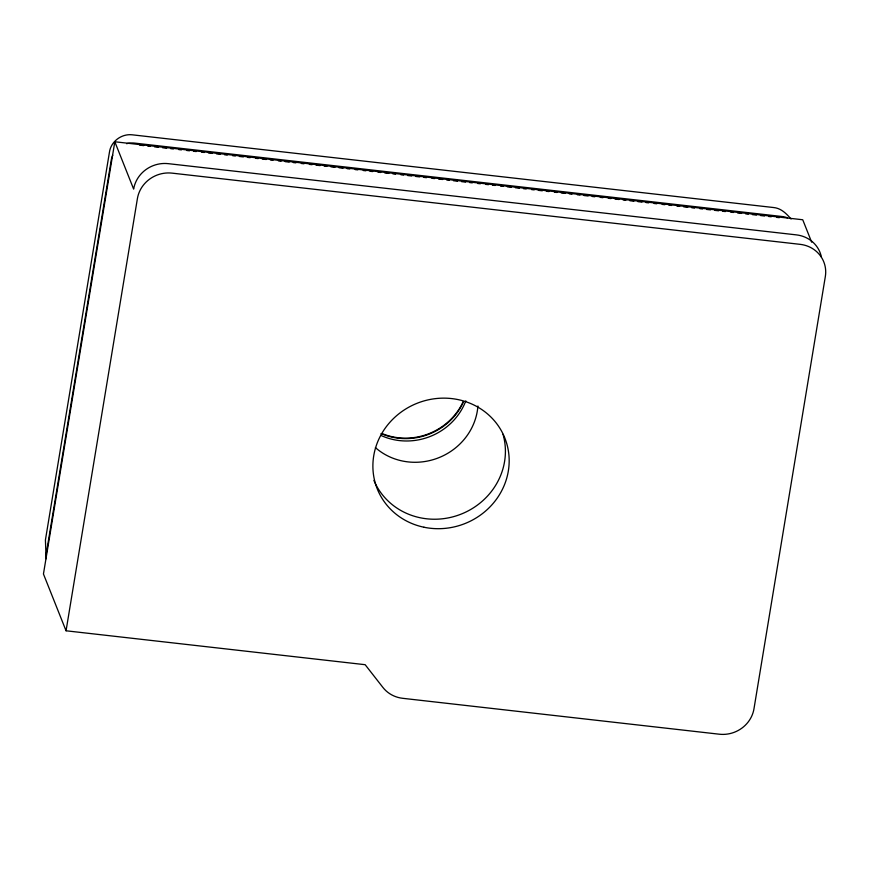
<?xml version="1.0" encoding="UTF-8"?>
<svg xmlns="http://www.w3.org/2000/svg" width="869" height="869" viewBox="0 0 869 869"><rect width="100%" height="100%" fill="white"/><g stroke="black" fill="none" stroke-linecap="round" stroke-linejoin="round"><path stroke-width="1.3" d="M811.657 242.179L802.739 219.759L114.817 141.766L43.45 573.996L66.055 630.785L365.154 664.698L382.936 687.477A30.524 28.764 -21.7 0 0 402.695 698.307L719.304 734.207A30.524 28.764 -21.7 0 0 753.977 708.789L825.333 276.559A30.524 28.764 -21.7 0 0 800.186 244.352L172.084 173.137A30.524 28.764 -21.7 0 0 137.411 198.556L66.055 630.785M139.703 145.156L143.743 145.612M147.784 146.068L150.478 146.372M154.519 146.839L158.56 147.295M162.601 147.752L166.642 148.208M170.672 148.664L173.365 148.968M178.753 149.587L181.447 149.892M186.835 150.5L189.529 150.804M193.57 151.26L196.264 151.564M201.651 152.184L204.334 152.488M208.375 152.944L212.416 153.4M216.457 153.856L220.498 154.313M224.539 154.769L227.233 155.084M232.62 155.692L235.314 155.996M239.344 156.453L243.385 156.909M247.426 157.365L250.12 157.68M255.508 158.288L258.202 158.593M262.242 159.049L266.283 159.505M270.324 159.961L273.007 160.265M278.395 160.884L281.089 161.189M285.13 161.645L289.171 162.101M293.211 162.557L295.905 162.861M301.293 163.481L303.987 163.785M309.364 164.393L312.058 164.697M316.099 165.153L320.14 165.61M324.18 166.077L326.874 166.381M330.915 166.837L334.956 167.293M338.997 167.75L343.027 168.206M347.068 168.662L349.762 168.977M355.149 169.585L357.843 169.889M363.231 170.498L365.925 170.802M369.966 171.258L372.66 171.573M378.037 172.181L380.731 172.486M384.771 172.942L388.812 173.398M392.853 173.854L395.547 174.158M400.935 174.778L403.629 175.082M407.67 175.538L411.7 175.994M415.74 176.45L419.781 176.907M423.822 177.374L426.516 177.678M431.904 178.286L434.598 178.59M438.639 179.047L442.679 179.503M446.709 179.97L449.403 180.274M453.444 180.73L457.485 181.186M461.526 181.643L465.567 182.099M469.608 182.566L472.301 182.87M477.678 183.478L480.372 183.783M485.76 184.391L488.454 184.695M492.495 185.151L495.189 185.466M500.577 186.075L503.27 186.379M507.311 186.835L511.352 187.291M515.382 187.747L519.423 188.215M523.464 188.671L526.158 188.975M531.546 189.583L534.239 189.887M538.28 190.344L542.321 190.8M546.351 191.267L549.045 191.571M554.433 192.179L557.127 192.483M561.168 192.94L565.208 193.396M569.249 193.863L571.943 194.167M577.331 194.775L580.014 195.08M584.055 195.536L588.096 195.992M592.137 196.459L594.831 196.763M600.218 197.372L602.912 197.676M608.3 198.284L610.994 198.588M615.024 199.044L619.065 199.512M623.106 199.968L625.799 200.272M629.84 200.728L633.881 201.184M637.922 201.641L641.963 202.108M646.004 202.564L648.687 202.868M654.075 203.476L656.768 203.78M662.156 204.389L664.85 204.704M668.891 205.16L671.585 205.464M676.973 206.072L679.667 206.377M683.697 206.833L687.737 207.289M691.778 207.756L694.472 208.06M699.86 208.669L702.554 208.973M706.595 209.429L710.636 209.885M714.676 210.352L718.706 210.809M722.747 211.265L725.441 211.569M730.829 212.177L733.523 212.481M737.564 212.938L741.605 213.405M745.645 213.861L748.339 214.165M752.369 214.621L756.41 215.077M760.451 215.534L764.492 216.001M768.533 216.457L771.227 216.761M776.614 217.369L779.308 217.674M791.04 219.021C786.456 213.644 781.079 208.223 773.616 207.539L132.034 134.793C121.323 133.652 110.743 141.658 109.407 152.423L45.416 540.007L46.122 558.767A20.508 19.335 -21.7 0 1 46.263 553.672L111.232 160.189A20.508 19.335 -21.7 0 1 112.742 155.247M114.817 141.766L133.641 189.094A30.524 28.764 -21.7 0 1 168.314 163.665L796.417 234.88A30.524 28.764 -21.7 0 1 821.401 257.039M463.394 402.065A61.036 57.539 -21.7 0 1 381.035 433.522M463.21 401.587A61.036 57.539 -21.7 0 1 383.218 434.033M126.592 143.689A20.508 19.335 -21.7 0 1 134.554 143.092L782.252 216.533A20.508 19.335 -21.7 0 1 787.357 217.782M465.827 400.87A61.036 57.539 -21.7 0 1 380.796 435.358M477.917 406.008A61.036 57.539 -21.7 0 1 439.16 457.561A61.036 57.539 -21.7 0 1 375.397 447.589M503.042 434.337A68.673 64.73 -21.7 0 1 458.767 515.013A68.673 64.73 -21.7 0 1 373.92 480.438M423.963 527.233A68.673 64.73 -21.7 0 0 506.703 443.451A68.673 64.73 -21.7 0 0 392.44 419.575A68.673 64.73 -21.7 0 0 423.963 527.233"/></g></svg>
